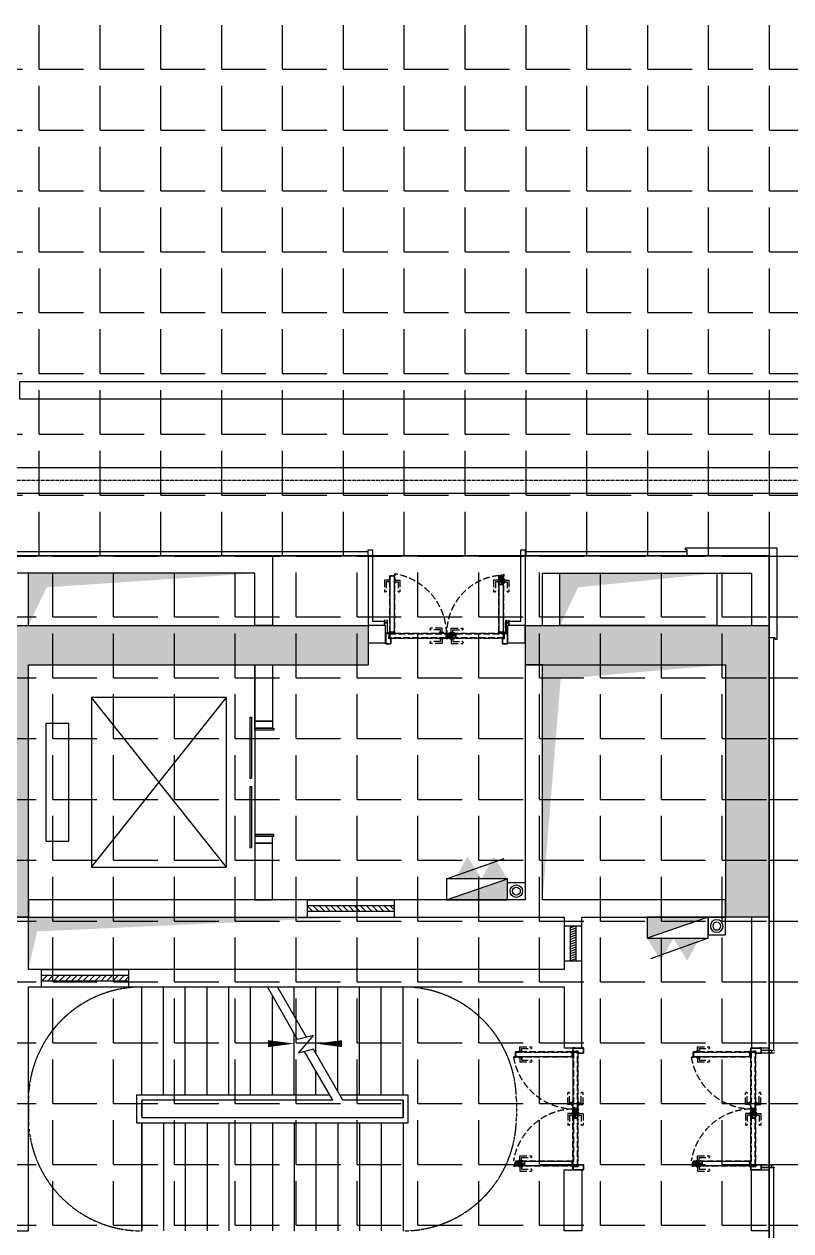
# Model space of a CAD drawing. Extents: x -284868 to 304789, y -137694 to 137894.
# Drawn here: x -61006 to -52207, y -1643 to 12211 of the extents above; entities that cross this region are included whole.
import ezdxf

# ---------------------------------------------------------------- set-up
doc = ezdxf.new("R2010")
doc.units = 0
doc.linetypes.add('DASH', pattern=[0.35, 0.25, -0.1])
doc.layers.get('0').update_dxf_attribs({"linetype": 'CONTINUOUS'})
for name, color, linetype in [('0-墙', 4, 'CONTINUOUS'), ('0-建筑柱体', 251, 'CONTINUOUS'), ('0-消防栓(给排水)', 9, 'CONTINUOUS'), ('0-电梯', 3, 'CONTINUOUS'), ('0-窗', 11, 'CONTINUOUS'), ('0-非设计区域', 251, 'CONTINUOUS'), ('1P-DOOR-门扇', 2, 'CONTINUOUS'), ('1P-DOOR-防火门扇', 1, 'CONTINUOUS'), ('1P-DP-门套', 2, 'CONTINUOUS'), ('CABLETRAY', 4, 'CONTINUOUS'), ('CABLETRAY_DOTE', 5, 'DASH'), ('P-完成面', 42, 'CONTINUOUS'), ('P-平面楼梯', 3, 'CONTINUOUS'), ('P-门扇', 6, 'CONTINUOUS'), ('WIRE-照明', 130, 'CONTINUOUS')]:
    doc.layers.add(name, color=color, linetype=linetype)
pattern_1 = [(45, (-0.1692, 11.7), (-1.12253, 1.12253), []), (135, (-0.1692, 11.7), (-1.12253, -1.12253), [])]
pattern_2 = [(225, (0.1692, 38.3), (1.12253, -1.12253), []), (315, (0.1692, 38.3), (1.12253, 1.12253), [])]

# ---------------------------------------------------------------- blocks, each defined once
blk = doc.blocks.new('sgASGHHHH')
for points in [[(-102879, -897424), (-102646, -897574), (-98746, -897574), (-98746, -897124), (-102996, -897124)], [(-96946, -897574), (-94646, -897574), (-94146, -897124), (-96946, -897124)], [(-94146, -897124), (-94646, -897574), (-94646, -900474), (-94146, -900474)], [(-102646, -900474), (-102646, -897574), (-102879, -897424), (-102996, -897574), (-102996, -900474)]]:
    blk.add_hatch(color=256).paths.add_polyline_path(points)
at = {"color": 4}
for p, q in [((-102996, -897124), (-98746, -897124)), ((-98746, -897124), (-98746, -897574)), ((-96946, -897124), (-94146, -897124)), ((-96946, -897124), (-96946, -897574)), ((-94146, -897124), (-94146, -900474)), ((-102646, -900474), (-102646, -897574)), ((-102646, -897574), (-98746, -897574)), ((-96946, -897574), (-94646, -897574)), ((-94646, -897574), (-94646, -900474)), ((-102996, -900474), (-102646, -900474)), ((-94146, -900474), (-94646, -900474))]:
    blk.add_line(p, q, dxfattribs=at)
blk = doc.blocks.new('$WINLIB2D$00000039')
at = {"color": 0}
for points in [[(-0.5, 0.5), (-0.5, -0.5)], [(0.5, 0.5), (-0.5, 0.5)], [(0.5, -0.5), (0.5, 0.5)], [(-0.5, 0.167), (0.5, 0.167)], [(-0.384, -0.167), (-0.448, 0.167)], [(-0.316, -0.167), (-0.38, 0.167)], [(-0.248, -0.167), (-0.312, 0.167)], [(-0.18, -0.167), (-0.244, 0.167)], [(-0.112, -0.167), (-0.176, 0.167)], [(-0.044, -0.167), (-0.108, 0.167)], [(0.024, -0.167), (-0.04, 0.167)], [(0.092, -0.167), (0.028, 0.167)], [(0.16, -0.167), (0.096, 0.167)], [(0.228, -0.167), (0.164, 0.167)], [(0.296, -0.167), (0.232, 0.167)], [(0.364, -0.167), (0.3, 0.167)], [(0.432, -0.167), (0.368, 0.167)], [(0.5, -0.167), (0.436, 0.167)], [(-0.452, -0.167), (-0.5, 0.084)], [(-0.5, -0.167), (0.5, -0.167)], [(0.5, -0.5), (-0.5, -0.5)]]:
    blk.add_lwpolyline(points, dxfattribs=at)
blk = doc.blocks.new('A$C2E9C7AB1')
blk.add_lwpolyline([(-200, 0), (0, 0), (0, -200), (-200, -200)], close=True)
for radius in [72.3, 45.5]:
    blk.add_circle((-100, -100), radius)
blk = doc.blocks.new('A$C5B4E3DF6')
for p, q in [((0, 240), (-659, 477)), ((-700, 0), (-700, 240)), ((0, 0), (-700, 240)), ((-700, 240), (0, 240)), ((0, 240), (0, 0)), ((0, 0), (-700, 0))]:
    blk.add_line(p, q)
for points in [[(-700, 240), (-541, 498), (-398, 240)], [(-398, 240), (-239, 498), (-96, 240)], [(-700, 0), (-700, 240), (0, 0)]]:
    blk.add_solid(points)
blk = doc.blocks.new('A$C3F6147FC')
at = {"xscale": -1}
blk.add_blockref('A$C5B4E3DF6', (11200, 17550), dxfattribs=at)
at = {"rotation": 180}
blk.add_blockref('A$C2E9C7AB1', (11900, 17550), dxfattribs=at)
at = {"xscale": -1}
for name, p, rotation in [('A$C5B4E3DF6', (14200, 17350), 180), ('A$C2E9C7AB1', (14400, 17350), 270)]:
    blk.add_blockref(name, p, dxfattribs=dict(at, rotation=rotation))
blk = doc.blocks.new('A$C74d47d92')
for p, q in [((-4850, -1240), (-4850, 0)), ((-4850, -1240), (-4850, 0)), ((-4600, -1240), (-4600, 0)), ((-4350, -1240), (-4350, 0)), ((-4100, -1240), (-4100, 0)), ((-3850, -1240), (-3850, 0)), ((-3600, -1240), (-3600, 0)), ((-3060, -603), (-3408, 0)), ((-3350, -1240), (-3350, -100)), ((-2960, -576), (-3293, 0)), ((-3100, -333), (-3100, 0)), ((-2850, -767), (-2850, 0)), ((-2600, -1200), (-2600, 0)), ((-2350, -1240), (-2350, 0)), ((-2100, -1240), (-2100, 0)), ((-1850, -1240), (-1850, 0)), ((-3100, -1240), (-3100, -533)), ((-2880, -555), (-3060, -603)), ((-3052, -761), (-2880, -555)), ((-2880, -714), (-3052, -761)), ((-2657, -1300), (-2980, -741)), ((-2542, -1300), (-2880, -714)), ((-2850, -1240), (-2850, -967)), ((-2692, -1240), (-4910, -1240)), ((-4910, -1240), (-4910, -1560)), ((-1790, -1240), (-2577, -1240)), ((-1790, -1560), (-1790, -1240)), ((-2657, -1300), (-4850, -1300)), ((-2657, -1300), (-4850, -1300)), ((-4850, -1300), (-4850, -1500)), ((-4850, -1500), (-4850, -1300)), ((-1850, -1300), (-2542, -1300)), ((-1850, -1300), (-2542, -1300)), ((-1850, -1500), (-1850, -1300)), ((-1850, -1300), (-1850, -1500)), ((-4850, -1500), (-1850, -1500)), ((-4850, -1500), (-1850, -1500)), ((-4910, -1560), (-1790, -1560)), ((-4850, -1560), (-4850, -2800)), ((-4850, -2800), (-4850, -1560)), ((-4600, -1560), (-4600, -2800)), ((-4350, -1560), (-4350, -2800)), ((-4100, -1560), (-4100, -2800)), ((-3850, -1560), (-3850, -2800)), ((-3600, -1560), (-3600, -2800)), ((-3350, -1560), (-3350, -2800)), ((-3100, -1560), (-3100, -2800)), ((-2850, -1560), (-2850, -2800)), ((-2600, -1560), (-2600, -2800)), ((-2350, -1560), (-2350, -2800)), ((-2100, -1560), (-2100, -2800)), ((-1850, -1560), (-1850, -2800))]:
    blk.add_line(p, q)
at = {"linetype": 'DASH'}
for points in [[(-4850, 0, 0.414214), (-6150, -1300), (-6150, -1500, 0.414214), (-4850, -2800)], [(-1850, 0, -0.414214), (-550, -1300), (-550, -1500, -0.414214), (-1850, -2800)]]:
    blk.add_lwpolyline(points, format="xyb", dxfattribs=at)
for points in [[(-1725, -2150, 0, 0, 0), (-5500, -2150, 0, 0, 0), (-5500, -650, 0, 0, 0), (-3100, -650, 0, 80, 0), (-3400, -650, 0, 0, 0)], [(-1725, -650, 0, 0, 0), (-2850, -650, 0, 80, 0), (-2550, -650, 0, 0, 0)]]:
    blk.add_lwpolyline(points, format="xyseb")
blk = doc.blocks.new('213r5467')
for p, q in [((-90909, -260063), (-90909, -260326)), ((-89559, -260063), (-90909, -260063)), ((-89559, -260326), (-89559, -260063)), ((-90909, -260326), (-89559, -260326)), ((-91209, -260588), (-91209, -262138)), ((-89259, -260588), (-91209, -260588)), ((-91209, -260588), (-89259, -262138)), ((-91209, -262138), (-89259, -260588)), ((-89259, -262138), (-89259, -260588)), ((-91209, -262138), (-89259, -262138))]:
    blk.add_line(p, q)
blk.add_lwpolyline([(-88884, -262463), (-91584, -262463), (-91584, -259863), (-88884, -259863), (-88884, -262463)])
blk = doc.blocks.new('$DORLIB2D$00000127')
at = {"color": 0}
for points in [[(-0.5333, 0.7949), (-0.5333, 0.6904)], [(-0.0333, 0.7949), (-0.5333, 0.7949)], [(-0.0333, 0.7949), (-0.0333, 0.6904)], [(0.5333, 0.7949), (0.0333, 0.7949)], [(0.0333, 0.7949), (0.0333, 0.6904)], [(0.5333, 0.7949), (0.5333, 0.6904)], [(-0.0333, 0.6904), (-0.5333, 0.6904)], [(0.5333, 0.6904), (0.0333, 0.6904)], [(0.5, 0.5), (-0.5, 0.5)]]:
    blk.add_lwpolyline(points, dxfattribs=at)
blk = doc.blocks.new('A$C612A7C51')
for p, q in [((0, 35), (2, 35)), ((0, 35), (0, -1)), ((2, 35), (2, -1)), ((0, -1), (1, -3))]:
    blk.add_line(p, q)
for centre, radius, start, end in [((1, -7), 5.62, 101.537, 78.463), ((1, -7), 3.75, 100.8677, 85.475), ((3, 0), 3.43, 199.3524, 238.0625)]:
    blk.add_arc(centre, radius, start, end)
blk = doc.blocks.new('A$C46293241')
at = {"layer": '1P-DP-门套'}
h = blk.add_hatch(dxfattribs=at)
h.set_pattern_fill('ANSI37', color=8, scale=0.3, style=0)
h.set_pattern_definition([(45, (-55.7338, 55.9993), (-0.67352, 0.67352), []), (135, (-55.7338, 55.9993), (-0.67352, -0.67352), [])])
h.paths.add_polyline_path([(-44, 58), (-44, 56), (-56, 56), (-56, 58)])
h = blk.add_hatch(dxfattribs=at)
h.set_pattern_fill('ANSI37', color=8, scale=0.3, style=0)
h.set_pattern_definition([(45, (-40.75, 41.9725), (-0.67352, 0.67352), []), (135, (-40.75, 41.9725), (-0.67352, -0.67352), [])])
h.paths.add_polyline_path([(-39, 42), (-41, 42), (-41, 57), (-39, 57)])
at = {"layer": '1P-DP-门套', "color": 8}
for points in [[(-44, 58), (-44, 56), (-56, 56), (-56, 58)], [(-39, 42), (-41, 42), (-41, 57), (-39, 57)]]:
    blk.add_lwpolyline(points, close=True, dxfattribs=at)
at = {"layer": 'P-完成面'}
blk.add_lwpolyline([(-39, 40, 0.238815), (-39, 41), (-39, 58), (-60, 58), (-60, 120), (0, 120), (0, 100), (-1, 100), (-1, 119), (-59, 119), (-59, 59), (-38, 59), (-38, 41, -0.238815), (-38, 40), (-38, 39, 0.238815), (-39, 38), (-39, 1), (-1, 1), (-1, 20), (0, 20), (0, 0), (-40, 0), (-40, 39, -0.238815), (-39, 40), (-39, 40)], format="xyb", dxfattribs=at)
blk.add_lwpolyline([(-3, 114), (-1, 114), (-1, 6), (-3, 6)], close=True, dxfattribs=at)
blk = doc.blocks.new('A$C31043D8C')
at = {"layer": 'P-门扇', "color": 251, "linetype": 'DASH', "ltscale": 300}
for p, q in [((-25, 0), (-25, -6)), ((-25, 0), (25, 0)), ((25, 0), (25, -6)), ((-23, -8), (23, -8)), ((-10, -8), (-10, -55)), ((-5, -60), (122, -60)), ((10, -8), (10, -40)), ((10, -40), (122, -40)), ((127, -45), (127, -55))]:
    blk.add_line(p, q, dxfattribs=at)
for centre, radius, start, end in [((-23, -6), 2, 180, 270), ((-5, -55), 5, 180, 270), ((23, -6), 2, 270, 0), ((122, -45), 5, 0, 90), ((122, -55), 5, 270, 0)]:
    blk.add_arc(centre, radius, start, end, dxfattribs=at)
blk = doc.blocks.new('*U269')
at = {"layer": 'P-门扇', "linetype": 'DASH', "ltscale": 300}
h = blk.add_hatch(dxfattribs=at)
h.set_pattern_fill('ANSI37', color=251, scale=0.5, style=0)
h.set_pattern_definition(pattern_1)
h.paths.add_polyline_path([(2, 12), (2, 42), (0, 42), (0, 12)])
h = blk.add_hatch(dxfattribs=at)
h.set_pattern_fill('ANSI37', color=251, scale=0.2, style=0)
h.set_pattern_definition([(45, (657.35, 55.1438), (-0.449013, 0.449013), []), (135, (657.35, 55.1438), (-0.449013, -0.449013), [])])
h.paths.add_polyline_path([(657, 56), (669, 56), (669, 55), (657, 55)])
at = {"layer": 'P-门扇', "color": 251, "linetype": 'DASH', "ltscale": 300}
for points in [[(655, 58), (655, 1), (1, 1), (1, 11), (3, 11), (3, 24), (2, 24), (2, 12), (0, 12), (0, 0), (655, 0), (655, 57), (671, 57, 0.995191), (671, 58), (653, 58, 0.414214), (653, 57), (653, 55, -0.414214), (652, 54), (1, 54), (1, 43), (3, 43), (3, 24), (2, 24), (2, 42), (0, 42), (0, 55), (652, 55, 0.414214), (652, 55), (652, 57, -0.414214), (653, 58), (671, 58, -1), (671, 56), (657, 56), (657, 57)], [(6, 5), (20, 5), (20, 4), (20, 5), (6, 5, -0.414214), (6, 5), (6, 50, -0.414214), (6, 50), (20, 50), (20, 51), (6, 51, 0.414214), (5, 50), (5, 6, 0.414214), (7, 4), (20, 4)], [(651, 5), (638, 5), (638, 4), (638, 5), (651, 5, 0.414214), (652, 5), (652, 50, 0.414214), (651, 50), (638, 50), (638, 51), (651, 51, -0.414214), (653, 50), (653, 6, -0.414214), (651, 4), (638, 4)]]:
    blk.add_lwpolyline(points, format="xyb", dxfattribs=at)
for points in [[(2, 12), (2, 42), (0, 42), (0, 12)], [(1, 54), (655, 54), (655, 51), (1, 51)], [(1, 4), (655, 4), (655, 1), (1, 1)], [(657, 56), (669, 56), (669, 55), (657, 55)]]:
    blk.add_lwpolyline(points, close=True, dxfattribs=at)
at = {"layer": '1P-DOOR-门扇', "color": 8, "linetype": 'ByBlock', "rotation": 180}
blk.add_blockref('A$C31043D8C', (595, 55), dxfattribs=at)
at = {"layer": '1P-DOOR-门扇', "color": 8, "linetype": 'ByBlock', "xscale": -1}
blk.add_blockref('A$C31043D8C', (595, 0), dxfattribs=at)
blk = doc.blocks.new('*U270')
at = {"layer": 'P-门扇', "linetype": 'DASH', "ltscale": 300}
h = blk.add_hatch(dxfattribs=at)
h.set_pattern_fill('ANSI37', color=251, scale=0.5, style=0)
h.set_pattern_definition(pattern_1)
h.paths.add_polyline_path([(2, 12), (2, 42), (0, 42), (0, 12)])
h = blk.add_hatch(dxfattribs=at)
h.set_pattern_fill('ANSI37', color=251, scale=0.2, style=0)
h.set_pattern_definition([(45, (657.4896, 55.1438), (-0.449013, 0.449013), []), (135, (657.4896, 55.1438), (-0.449013, -0.449013), [])])
h.paths.add_polyline_path([(657, 56), (669, 56), (669, 55), (657, 55)])
at = {"layer": 'P-门扇', "color": 251, "linetype": 'DASH', "ltscale": 300}
for points in [[(655, 58), (655, 1), (1, 1), (1, 11), (3, 11), (3, 24), (2, 24), (2, 12), (0, 12), (0, 0), (656, 0), (656, 57), (671, 57, 0.995191), (671, 58), (653, 58, 0.414214), (653, 57), (653, 55, -0.414214), (652, 54), (1, 54), (1, 43), (3, 43), (3, 24), (2, 24), (2, 42), (0, 42), (0, 55), (652, 55, 0.414214), (652, 55), (652, 57, -0.414214), (653, 58), (671, 58, -1), (671, 56), (657, 56), (657, 57)], [(6, 5), (20, 5), (20, 4), (20, 5), (6, 5, -0.414214), (6, 5), (6, 50, -0.414214), (6, 50), (20, 50), (20, 51), (6, 51, 0.414214), (5, 50), (5, 6, 0.414214), (7, 4), (20, 4)], [(652, 5), (638, 5), (638, 4), (638, 5), (652, 5, 0.414214), (652, 5), (652, 50, 0.414214), (652, 50), (638, 50), (638, 51), (652, 51, -0.414214), (653, 50), (653, 6, -0.414214), (651, 4), (638, 4)]]:
    blk.add_lwpolyline(points, format="xyb", dxfattribs=at)
for points in [[(2, 12), (2, 42), (0, 42), (0, 12)], [(1, 54), (655, 54), (655, 51), (1, 51)], [(1, 4), (655, 4), (655, 1), (1, 1)], [(657, 56), (669, 56), (669, 55), (657, 55)]]:
    blk.add_lwpolyline(points, close=True, dxfattribs=at)
at = {"layer": '1P-DOOR-门扇', "color": 8, "linetype": 'ByBlock', "rotation": 180}
blk.add_blockref('A$C31043D8C', (596, 55), dxfattribs=at)
at = {"layer": '1P-DOOR-门扇', "color": 8, "linetype": 'ByBlock', "xscale": -1}
blk.add_blockref('A$C31043D8C', (596, 0), dxfattribs=at)
blk = doc.blocks.new('A$C0AC0499D')
at = {"layer": 'P-门扇', "color": 251, "linetype": 'DASH', "ltscale": 300}
for p, q in [((0, 6), (-12, 6)), ((-12, 4), (-12, 6)), ((-12, 4), (0, -6)), ((0, -10), (0, 10)), ((0, 10), (3, 10)), ((3, -10), (3, 10)), ((3, 8), (88, 8)), ((88, 8), (88, -8)), ((99, 0), (-14, 0)), ((-4, 0), (0, 0)), ((3, -10), (0, -10)), ((2, 0), (1, 0)), ((3, -8), (88, -8))]:
    blk.add_line(p, q, dxfattribs=at)
blk = doc.blocks.new('A$C6733057F')
at = {"layer": 'P-门扇', "color": 251, "linetype": 'DASH', "ltscale": 300}
blk.add_line((103, -21), (103, 21), dxfattribs=at)
for points in [[(4, 14), (103, 14), (103, -14), (4, -14)], [(4, 12), (101, 12), (101, -13), (4, -13)]]:
    blk.add_lwpolyline(points, dxfattribs=at)
at = {"layer": '1P-DOOR-门扇', "color": 8}
blk.add_blockref('A$C31043D8C', (60, -25), dxfattribs=at)
at = {"layer": 'P-门扇', "color": 251, "linetype": 'DASH', "ltscale": 300, "extrusion": (0, 0, -1), "zscale": -1, "rotation": 180}
blk.add_blockref('A$C0AC0499D', (0, 0), dxfattribs=at)
blk = doc.blocks.new('*U267')
at = {"layer": 'P-门扇', "linetype": 'DASH', "ltscale": 300}
h = blk.add_hatch(dxfattribs=at)
h.set_pattern_fill('ANSI37', color=251, scale=0.5, angle=180, style=0)
h.set_pattern_definition(pattern_2)
h.paths.add_polyline_path([(-2, 38), (-2, 8), (0, 8), (0, 38)])
h = blk.add_hatch(dxfattribs=at)
h.set_pattern_fill('ANSI37', color=251, scale=0.2, angle=180, style=0)
h.set_pattern_definition([(225, (-657.4896, -5.1438), (0.449013, -0.449013), []), (315, (-657.4896, -5.1438), (0.449013, 0.449013), [])])
h.paths.add_polyline_path([(-657, -6), (-669, -6), (-669, -5), (-657, -5)])
at = {"layer": 'P-门扇', "color": 251, "linetype": 'DASH', "ltscale": 300}
for points in [[(-655, -8), (-655, 49), (-1, 49), (-1, 39), (-3, 39), (-3, 26), (-2, 26), (-2, 38), (0, 38), (0, 50), (-656, 50), (-656, -7), (-671, -7, 0.995191), (-671, -8), (-653, -8, 0.414214), (-653, -7), (-653, -5, -0.414214), (-652, -4), (-1, -4), (-1, 7), (-3, 7), (-3, 26), (-2, 26), (-2, 8), (0, 8), (0, -5), (-652, -5, 0.414214), (-652, -5), (-652, -7, -0.414214), (-653, -8), (-671, -8, -1), (-671, -6), (-657, -6), (-657, -7)], [(-652, 45), (-638, 45), (-638, 46), (-638, 45), (-652, 45, 0.414214), (-652, 45), (-652, 0, 0.414214), (-652, 0), (-638, 0), (-638, -1), (-652, -1, -0.414214), (-653, 0), (-653, 44, -0.414214), (-651, 46), (-638, 46)], [(-6, 45), (-20, 45), (-20, 46), (-20, 45), (-6, 45, -0.414214), (-6, 45), (-6, 0, -0.414214), (-6, 0), (-20, 0), (-20, -1), (-6, -1, 0.414214), (-5, 0), (-5, 44, 0.414214), (-7, 46), (-20, 46)]]:
    blk.add_lwpolyline(points, format="xyb", dxfattribs=at)
for points in [[(-1, 46), (-655, 46), (-655, 49), (-1, 49)], [(-2, 38), (-2, 8), (0, 8), (0, 38)], [(-657, -6), (-669, -6), (-669, -5), (-657, -5)], [(-1, -4), (-655, -4), (-655, -1), (-1, -1)]]:
    blk.add_lwpolyline(points, close=True, dxfattribs=at)
blk.add_blockref('A$C6733057F', (-656, 20), dxfattribs=at)
at = {"layer": 'P-门扇', "color": 251, "linetype": 'DASH', "ltscale": 300, "extrusion": (0, 0, -1), "zscale": -1, "rotation": 180}
blk.add_blockref('A$C31043D8C', (596, 50), dxfattribs=at)
blk = doc.blocks.new('*U268')
at = {"layer": 'P-门扇', "linetype": 'DASH', "ltscale": 300}
h = blk.add_hatch(dxfattribs=at)
h.set_pattern_fill('ANSI37', color=251, scale=0.5, angle=180, style=0)
h.set_pattern_definition(pattern_2)
h.paths.add_polyline_path([(-2, 38), (-2, 8), (0, 8), (0, 38)])
h = blk.add_hatch(dxfattribs=at)
h.set_pattern_fill('ANSI37', color=251, scale=0.2, angle=180, style=0)
h.set_pattern_definition([(225, (-657.35, -5.1438), (0.449013, -0.449013), []), (315, (-657.35, -5.1438), (0.449013, 0.449013), [])])
h.paths.add_polyline_path([(-657, -6), (-669, -6), (-669, -5), (-657, -5)])
at = {"layer": 'P-门扇', "color": 251, "linetype": 'DASH', "ltscale": 300}
for points in [[(-655, -8), (-655, 49), (-1, 49), (-1, 39), (-3, 39), (-3, 26), (-2, 26), (-2, 38), (0, 38), (0, 50), (-655, 50), (-655, -7), (-671, -7, 0.995191), (-671, -8), (-653, -8, 0.414214), (-653, -7), (-653, -5, -0.414214), (-652, -4), (-1, -4), (-1, 7), (-3, 7), (-3, 26), (-2, 26), (-2, 8), (0, 8), (0, -5), (-652, -5, 0.414214), (-652, -5), (-652, -7, -0.414214), (-653, -8), (-671, -8, -1), (-671, -6), (-657, -6), (-657, -7)], [(-651, 45), (-638, 45), (-638, 46), (-638, 45), (-651, 45, 0.414214), (-652, 45), (-652, 0, 0.414214), (-651, 0), (-638, 0), (-638, -1), (-651, -1, -0.414214), (-653, 0), (-653, 44, -0.414214), (-651, 46), (-638, 46)], [(-6, 45), (-20, 45), (-20, 46), (-20, 45), (-6, 45, -0.414214), (-6, 45), (-6, 0, -0.414214), (-6, 0), (-20, 0), (-20, -1), (-6, -1, 0.414214), (-5, 0), (-5, 44, 0.414214), (-7, 46), (-20, 46)]]:
    blk.add_lwpolyline(points, format="xyb", dxfattribs=at)
for points in [[(-1, 46), (-655, 46), (-655, 49), (-1, 49)], [(-2, 38), (-2, 8), (0, 8), (0, 38)], [(-657, -6), (-669, -6), (-669, -5), (-657, -5)], [(-1, -4), (-655, -4), (-655, -1), (-1, -1)]]:
    blk.add_lwpolyline(points, close=True, dxfattribs=at)
blk.add_blockref('A$C6733057F', (-655, 20), dxfattribs=at)
at = {"layer": 'P-门扇', "color": 251, "linetype": 'DASH', "ltscale": 300, "extrusion": (0, 0, -1), "zscale": -1, "rotation": 180}
blk.add_blockref('A$C31043D8C', (595, 50), dxfattribs=at)
blk = doc.blocks.new('A$C18060901')
at = {"layer": 'P-完成面'}
for points in [[(0, 200), (0, 0), (80, 0), (80, 200)], [(80, -15), (100, -15), (100, 200), (80, 200)], [(1320, -15), (1300, -15), (1300, 200), (1320, 200)], [(1400, 200), (1400, 0), (1320, 0), (1320, 200)]]:
    blk.add_lwpolyline(points, close=True, dxfattribs=at)
blk = doc.blocks.new('A$C4DBE3E00')
at = {"layer": 'CABLETRAY'}
for p, q in [((-7123, 18516), (8943, 18516)), ((8943, 18216), (-7123, 18216))]:
    blk.add_line(p, q, dxfattribs=at)
at = {"layer": 'CABLETRAY_DOTE'}
blk.add_line((8943, 18366), (-7123, 18366), dxfattribs=at)

msp = doc.modelspace()

# ---------------------------------------------------------------- hatches: boundary and pattern name
at = {"layer": '0-非设计区域', "ltscale": 3}
h = msp.add_hatch(dxfattribs=at)
h.set_pattern_fill('ANGLE', color=256, scale=100)
h.set_pattern_definition([(0, (-492507.45, 452446.1), (0, 698.5), [508, -190.5]), (90, (-492507.45, 452446.1), (-698.5, 4e-14), [508, -190.5])])
h.paths.add_polyline_path([(-66207, 19008), (-66207, 16857), (-64007, 16857), (-64007, 6107), (-52457, 6107), (-52457, -11493), (-50657, -11493), (-50657, -1140), (-41206, -1140), (-41206, 19008)])
h = msp.add_hatch(dxfattribs=at)
h.set_pattern_fill('ANGLE', color=256, scale=100)
h.set_pattern_definition([(0, (-406435.95, 452446.1), (0, 698.5), [508, -190.5]), (90, (-406435.95, 452446.1), (-698.5, 4e-14), [508, -190.5])])
h.paths.add_polyline_path([(-67357, -11693), (-52457, -11693), (-52457, 6107), (-67357, 6107)])

# ---------------------------------------------------------------- linework, layer by layer
at = {"layer": '0-墙', "ltscale": 3}
msp.add_lwpolyline([(-49957, 860), (-50657, 860), (-50657, 7907), (-61057, 7907), (-61057, 8107), (-50457, 8107), (-50457, 1060), (-49757, 1060), (-49757, 660), (-49957, 660), (-49957, 860)], dxfattribs=at)
at = {"layer": '0-墙'}
for points in [[(-64332, 6107), (-58157, 6107), (-58157, 5307), (-58357, 5307), (-58357, 5907), (-64332, 5907)], [(-60957, 5907), (-61157, 5907), (-61157, 5307), (-60957, 5307)], [(-57057, 5107), (-56857, 5107), (-56857, 5307), (-57057, 5307)], [(-55457, 5107), (-55257, 5107), (-55257, 5307), (-55457, 5307)], [(-58357, 4857), (-58157, 4857), (-58157, 4207), (-58357, 4207)], [(-58357, 2157), (-58157, 2157), (-58157, 2807), (-58357, 2807)], [(-52657, 1957), (-52657, 457), (-52457, 457), (-52457, 1957)], [(-54807, -943), (-54607, -943), (-54607, -1643), (-54807, -1643)], [(-52657, -943), (-52457, -943), (-52457, -1643), (-52657, -1643)]]:
    msp.add_lwpolyline(points, close=True, dxfattribs=at)
for points in [[(-52457, 5307), (-52457, 6107), (-55257, 6107), (-55257, 5307), (-55057, 5307), (-55057, 5907), (-52657, 5907), (-52657, 5307), (-52457, 5307)], [(-55057, 2157), (-55057, 4857), (-55257, 4857), (-55257, 2157), (-60957, 2157), (-60957, 1957), (-54807, 1957), (-54807, 1357), (-60957, 1357), (-60957, 1957), (-61157, 1957)], [(-61157, -1643), (-60957, -1643), (-60957, 1157), (-54807, 1157), (-54807, 457), (-54607, 457), (-54607, 1957), (-52957, 1957), (-52957, 2157), (-55057, 2157)]]:
    msp.add_lwpolyline(points, dxfattribs=at)
at = {"layer": '0-墙', "color": 251}
msp.add_lwpolyline([(-54857, 5907), (-53057, 5907), (-53057, 5307), (-54857, 5307)], close=True, dxfattribs=at)
for points in [[(-60957, 5307), (-60957, 5907), (-60748, 5745), (-58357, 5907)], [(-54857, 5307), (-54857, 5907), (-54648, 5745), (-53057, 5907)], [(-55057, 2157), (-55057, 4857), (-54848, 4695), (-52957, 4857)], [(-60957, 1357), (-60957, 1957), (-60858, 1795), (-57307, 1957)]]:
    msp.add_solid(points, dxfattribs=at)
at = {"layer": '0-非设计区域', "ltscale": 3}
for points in [[(-66207, 19008), (-66207, 16857), (-64007, 16857), (-64007, 6107), (-52457, 6107), (-52457, -11493), (-50657, -11493), (-50657, -1140), (-41206, -1140), (-41206, 19008)], [(-67357, -11693), (-52457, -11693), (-52457, 6107), (-67357, 6107)]]:
    msp.add_lwpolyline(points, close=True, dxfattribs=at)
at = {"layer": 'P-完成面'}
for points in [[(-63957, 6157), (-57057, 6157)], [(-58157, 6107), (-57057, 6107), (-57057, 5307)], [(-57057, 6107), (-57057, 6177), (-57007, 6177), (-57007, 5357), (-56872, 5357)], [(-55442, 5357), (-55307, 5357), (-55307, 6177), (-55257, 6177), (-55257, 6107)], [(-55257, 6157), (-53397, 6157)], [(-53397, 6107), (-53397, 6177), (-53417, 6177), (-53417, 6197), (-52367, 6197), (-52367, 5147), (-52387, 5147), (-52387, 5167), (-52457, 5167)], [(-56857, 5217), (-56837, 5217), (-56837, 5367), (-56842, 5367), (-56842, 5337), (-56867, 5337), (-56867, 5367), (-56872, 5367), (-56872, 5307), (-56870, 5307), (-56870, 5366), (-56868, 5366), (-56868, 5336), (-56840, 5336), (-56840, 5366), (-56838, 5366), (-56838, 5219), (-56857, 5219), (-56857, 5217)], [(-55457, 5217), (-55477, 5217), (-55477, 5367), (-55472, 5367), (-55472, 5337), (-55447, 5337), (-55447, 5367), (-55442, 5367), (-55442, 5307), (-55443, 5307), (-55443, 5366), (-55445, 5366), (-55445, 5336), (-55473, 5336), (-55473, 5366), (-55475, 5366), (-55475, 5219), (-55457, 5219), (-55457, 5217)], [(-52407, 5167), (-52407, 432)], [(-52407, -918), (-52407, -5073)]]:
    msp.add_lwpolyline(points, dxfattribs=at)
for points in [[(-52397, 432), (-52397, 427), (-52427, 427), (-52427, 402), (-52397, 402), (-52397, 397), (-52547, 397), (-52547, 432)], [(-52398, 431), (-52398, 429), (-52428, 429), (-52428, 401), (-52398, 401), (-52398, 399), (-52545, 399), (-52545, 431)], [(-54587, 397), (-54587, 402), (-54587, 402), (-54587, 397)], [(-52547, 397), (-52547, 402), (-52547, 402), (-52547, 397)], [(-52397, -883), (-52397, -888), (-52427, -888), (-52427, -913), (-52397, -913), (-52397, -918), (-52547, -918), (-52547, -883)], [(-52398, -884), (-52398, -886), (-52428, -886), (-52428, -914), (-52398, -914), (-52398, -916), (-52545, -916), (-52545, -884)]]:
    msp.add_lwpolyline(points, close=True, dxfattribs=at)
at = {"layer": 'P-门扇', "color": 251, "linetype": 'DASH', "ltscale": 300}
for centre, radius, start, end in [((-56867, 5199), 710, 1.4527, 80.7299), ((-55489, 5216), 668, 96.1813, 179.8761), ((-54689, 467), 710, 189.2701, 268.5473), ((-52649, 467), 710, 189.2701, 268.5473), ((-54689, -953), 710, 91.4527, 170.7299), ((-52649, -953), 710, 91.4527, 170.7299)]:
    msp.add_arc(centre, radius, start, end, dxfattribs=at)

# ---------------------------------------------------------------- block references
at = {"xscale": -1, "rotation": 90}
msp.add_blockref('A$C18060901', (-58157, 4207), dxfattribs=at)
at = {"layer": '0-建筑柱体'}
msp.add_blockref('sgASGHHHH', (41689, 902431), dxfattribs=at)
at = {"layer": '0-消防栓(给排水)', "color": 0}
msp.add_blockref('A$C3F6147FC', (-67357, -15393), dxfattribs=at)
at = {"layer": '0-电梯', "rotation": 90}
msp.add_blockref('213r5467', (-320820, 93741), dxfattribs=at)
at = {"layer": '0-窗', "xscale": -1000, "zscale": -1000}
for p, yscale in [((-57257, 2057), -200), ((-60307, 1257), 200)]:
    msp.add_blockref('$WINLIB2D$00000039', p, dxfattribs=dict(at, yscale=yscale))
at = {"layer": '0-窗', "xscale": 400, "yscale": 200, "zscale": 400, "rotation": 270.0000000000167}
msp.add_blockref('$WINLIB2D$00000039', (-54706, 1657), dxfattribs=at)
at = {"layer": '1P-DOOR-防火门扇', "rotation": 180}
msp.add_blockref('*U269', (-54713, 411), dxfattribs=at)
at = {"layer": '1P-DOOR-防火门扇'}
msp.add_blockref('*U268', (-54713, -891), dxfattribs=at)
at = {"layer": 'P-完成面'}
for p, rotation in [((-56857, 5217), 180), ((-54707, -943), 270)]:
    msp.add_blockref('A$C46293241', p, dxfattribs=dict(at, rotation=rotation))
at = {"layer": 'P-完成面', "extrusion": (0, 0, -1), "zscale": -1}
for p, rotation in [((55457, 5217), 180), ((54707, 457), 90)]:
    msp.add_blockref('A$C46293241', p, dxfattribs=dict(at, rotation=rotation))
at = {"layer": 'P-完成面', "xscale": -1, "rotation": 270}
msp.add_blockref('A$C46293241', (-52667, 457), dxfattribs=at)
at = {"layer": 'P-完成面', "extrusion": (0, 0, -1), "xscale": -1, "zscale": -1, "rotation": 90}
msp.add_blockref('A$C46293241', (52667, -943), dxfattribs=at)
at = {"layer": 'P-平面楼梯', "ltscale": 3}
msp.add_blockref('A$C74d47d92', (-54807, 1157), dxfattribs=at)
at = {"layer": 'P-门扇', "xscale": -1}
for name, p, rotation in [('*U269', (-56810, 5224), 270), ('*U268', (-55508, 5224), 90), ('A$C612A7C51', (-56817, 5217), 180)]:
    msp.add_blockref(name, p, dxfattribs=dict(at, rotation=rotation))
at = {"layer": 'P-门扇', "color": 8, "linetype": 'DASH', "xscale": -1, "rotation": 180}
for name, p in [('*U270', (-56814, 5217)), ('*U267', (-55500, 5212))]:
    msp.add_blockref(name, p, dxfattribs=at)
at = {"layer": 'P-门扇', "rotation": 180}
msp.add_blockref('A$C612A7C51', (-55496, 5217), dxfattribs=at)
at = {"layer": 'P-门扇', "xscale": 1400, "yscale": 200, "zscale": 1400, "rotation": 89.99999999999073}
msp.add_blockref('$DORLIB2D$00000127', (-58257, 3507), dxfattribs=at)
at = {"layer": 'P-门扇', "color": 251, "linetype": 'DASH', "ltscale": 300}
for name, p, rotation in [('A$C612A7C51', (-54707, 418), 270), ('*U269', (-52673, 411), 180), ('A$C612A7C51', (-52667, 418), 270), ('*U270', (-54707, 414), 270), ('*U270', (-52667, 414), 270), ('*U267', (-54702, -900), 270), ('*U267', (-52662, -900), 270)]:
    msp.add_blockref(name, p, dxfattribs=dict(at, rotation=rotation))
msp.add_blockref('*U268', (-52673, -891), dxfattribs=at)
at = {"layer": 'P-门扇', "color": 251, "linetype": 'DASH', "ltscale": 300, "extrusion": (0, 0, -1), "zscale": -1, "rotation": 90}
msp.add_blockref('A$C612A7C51', (54707, -903), dxfattribs=at)
at = {"layer": 'P-门扇', "color": 251, "linetype": 'DASH', "ltscale": 300, "xscale": -1, "rotation": 270}
msp.add_blockref('A$C612A7C51', (-52667, -903), dxfattribs=at)
at = {"layer": 'WIRE-照明'}
msp.add_blockref('A$C4DBE3E00', (-60957, -11393), dxfattribs=at)

doc.saveas('drawing.dxf')
